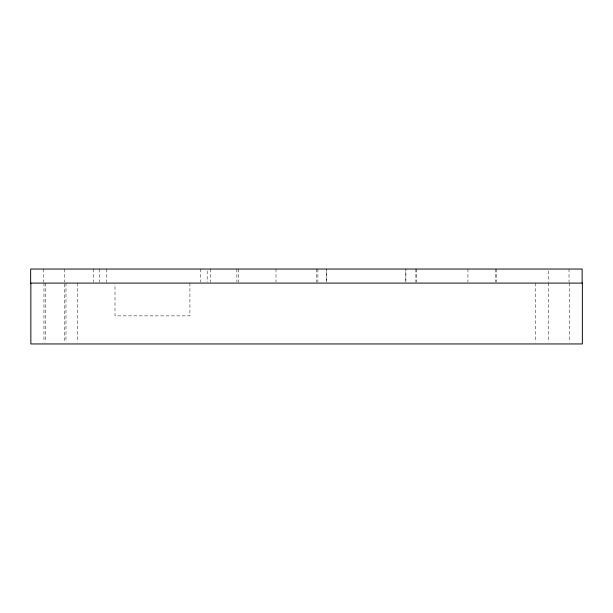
<?xml version="1.0" encoding="UTF-8"?>
<svg xmlns="http://www.w3.org/2000/svg" width="613" height="613" viewBox="0 0 613 613"><rect width="100%" height="100%" fill="white"/><g stroke="black" fill="none" stroke-linecap="round" stroke-linejoin="round"><path stroke-width="0.46" stroke-dasharray="3.06 2.3" d="M569.239 283.091L569.239 342.054M569.025 269.046L569.025 282.156M548.643 283.091L548.643 342.054M548.459 270.923L548.459 282.156M535.532 283.091L535.532 342.054M496.231 269.046L496.231 282.156M495.442 269.046L495.442 282.156M467.934 269.046L467.934 282.156M416.641 269.046L416.641 282.156M415.859 269.046L415.859 282.156M317.894 269.046L317.894 282.156M316.469 269.046L316.469 282.156M275.988 269.046L275.988 282.156M238.304 269.046L238.304 282.156M236.879 269.046L236.879 282.156M210.42 269.046L210.42 282.156M207.163 270.923L207.163 282.156M200.42 269.046L200.42 282.156M189.915 283.091L189.915 315.864L115.006 315.864L115.006 284.026M106.785 269.046L106.785 282.156M99.49 269.046L99.49 282.156M93.375 269.046L93.375 282.156M77.667 283.091L77.667 342.054M65.982 283.091L65.982 342.054M64.557 284.041L64.557 342.054M64.357 269.046L64.357 282.156M45.431 283.091L45.431 342.054M43.96 283.091L43.96 342.054M43.761 269.046L43.761 282.156M405.867 282.156L405.867 269.046L405.791 282.156M326.277 282.156L326.277 269.046L326.2 282.156"/><path stroke-width="0.92" d="M582.151 283.091L582.151 269.046L30.65 269.046L30.65 283.091L582.35 283.091L582.35 343.954L30.849 343.954L30.849 283.091"/></g></svg>
